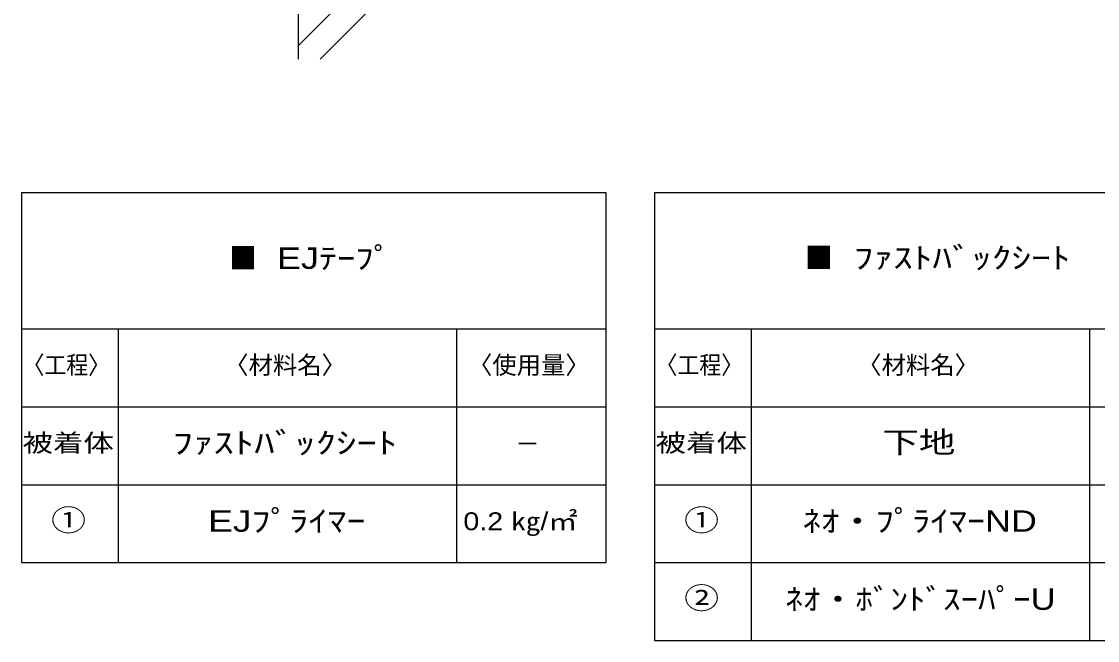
# Model space of a CAD drawing. Units: millimetres, scale not verified. Extents: x -143 to 113, y -100 to 87.
# Drawn here: x -142.8 to -32.4, y -100.1 to -36.6 of the extents above; entities that cross this region are included whole.
import ezdxf
from ezdxf.enums import TextEntityAlignment as Align

# ---------------------------------------------------------------- set-up
doc = ezdxf.new("R2010")
doc.units = ezdxf.units.MM
doc.header["$LTSCALE"] = 0.1
doc.layers.add('0-0_0', color=134, linetype='Continuous')
doc.layers.add('0-8_Z_O-文字', color=134, linetype='Continuous')
doc.styles.add('HGPｺﾞｼｯｸM', font='')
doc.styles.get('HGPｺﾞｼｯｸM').set_extended_font_data('HGPｺﾞｼｯｸM')

msp = doc.modelspace()

# ---------------------------------------------------------------- linework, layer by layer
at = {"layer": '0-0_0'}
for p, q in [((-114.4069, -40.4025), (-114.4069, 81.9576)), ((-114.4069, -39.0138), (-69.8646, 5.5285)), ((-112.1893, -40.4025), (-67.5083, 4.2785))]:
    msp.add_line(p, q, dxfattribs=at)
at = {"layer": '0-8_Z_O-文字'}
for p, q in [((-142.8451, -54.1065), (-82.8451, -54.1065)), ((-142.8451, -54.1065), (-142.8451, -92.133)), ((-82.8451, -54.1065), (-82.8451, -92.133)), ((-77.8451, -54.1065), (-17.8451, -54.1065)), ((-77.8451, -54.1065), (-77.8451, -100.133)), ((-142.8451, -68.133), (-82.8451, -68.133)), ((-77.8451, -68.133), (-17.8451, -68.133)), ((-142.8451, -76.133), (-82.8451, -76.133)), ((-77.8451, -76.133), (-17.8451, -76.133)), ((-142.8451, -84.133), (-82.8451, -84.133)), ((-77.8451, -84.133), (-17.8451, -84.133)), ((-142.8451, -92.133), (-82.8451, -92.133)), ((-77.8451, -92.133), (-17.8451, -92.133)), ((-77.8451, -100.133), (-17.8451, -100.133))]:
    msp.add_line(p, q, dxfattribs=at)
at = {"layer": '0-8_Z_O-文字', "color": 1}
for p, q in [((-132.9159, -68.133), (-132.9159, -92.133)), ((-98.1719, -68.133), (-98.1719, -92.133)), ((-67.9159, -68.133), (-67.9159, -100.133)), ((-33.1719, -68.133), (-33.1719, -100.133))]:
    msp.add_line(p, q, dxfattribs=at)

# ---------------------------------------------------------------- texts
at = {"layer": '0-8_Z_O-文字', "color": 11, "style": 'HGPｺﾞｼｯｸM', "width": 0.95}
msp.add_text('■', height=2.199, dxfattribs=at).set_placement((-121.5253, -62.6197), align=Align.BOTTOM_LEFT)
at = {"layer": '0-8_Z_O-文字', "style": 'HGPｺﾞｼｯｸM'}
for s, height, width, p in [(' EJﾃｰﾌﾟ', 2.199, 1.25, (-117.6268, -62.6197)), (' ﾌｧｽﾄﾊﾞｯｸｼｰﾄ', 2.199, 1.35, (-58.505, -62.5817)), ('〈工程〉', 1.833, 0.9, (-142.7473, -73.3005)), ('〈工程〉', 1.833, 0.9, (-77.7473, -73.3005)), ('ﾌｧｽﾄﾊﾞｯｸｼｰﾄ', 2.199, 1.4, (-127.346, -81.5949)), ('下地', 2.199, 1.25, (-54.4576, -81.5264)), ('被着体', 1.833, 1.25, (-142.7346, -81.3005)), ('被着体', 1.833, 1.25, (-77.7346, -81.3005)), ('①', 2.199, 1.2, (-139.8145, -89.534)), ('EJﾌﾟﾗｲﾏｰ', 2.199, 1.3, (-123.6911, -89.6254)), ('0.2 ㎏/㎡', 1.833, 1.2, (-97.4755, -89.3512)), ('①', 2.199, 1.2, (-74.8145, -89.534)), ('ﾈｵ・ﾌﾟﾗｲﾏｰND', 2.199, 1.25, (-62.6429, -89.6254)), ('②', 2.199, 1.2, (-74.8145, -97.534)), ('ﾈｵ・ﾎﾞﾝﾄﾞｽｰﾊﾟｰU', 2.199, 1.2, (-64.417, -97.6482))]:
    msp.add_text(s, height=height, dxfattribs=dict(at, width=width)).set_placement(p, align=Align.BOTTOM_LEFT)
at = {"layer": '0-8_Z_O-文字', "color": 161, "style": 'HGPｺﾞｼｯｸM', "width": 0.95}
msp.add_text('■', height=2.199, dxfattribs=at).set_placement((-62.4035, -62.5817), align=Align.BOTTOM_LEFT)
at = {"layer": '0-8_Z_O-文字', "style": 'HGPｺﾞｼｯｸM'}
for s, p in [('〈材料名〉', (-122.0351, -73.3005)), ('〈使用量〉', (-96.9996, -73.3005)), ('〈材料名〉', (-57.0351, -73.3005)), ('－', (-92.1265, -81.383))]:
    msp.add_text(s, height=1.833, dxfattribs=at).set_placement(p, align=Align.BOTTOM_LEFT)

doc.saveas('drawing.dxf')
